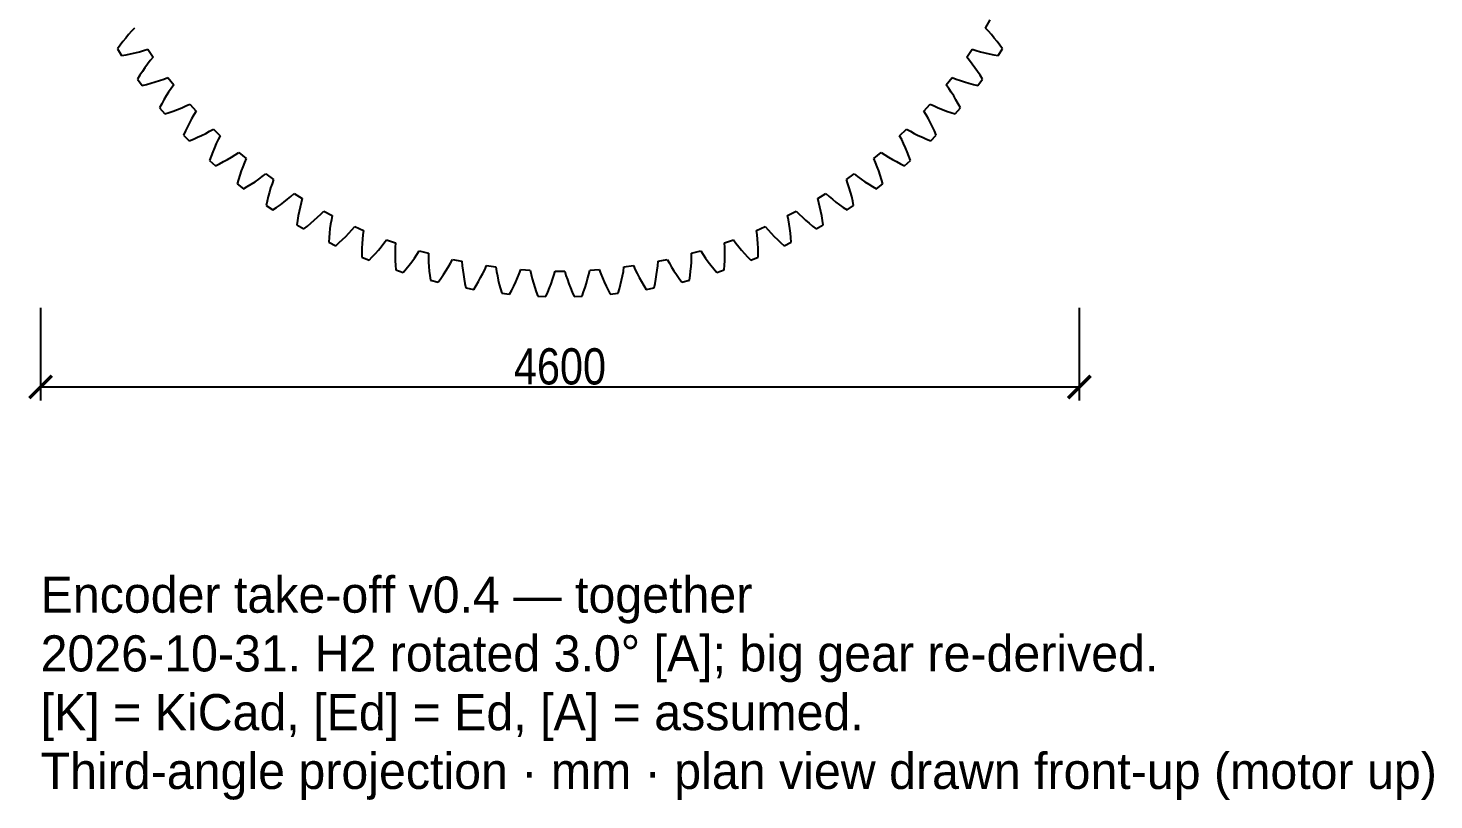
# Model space of a CAD drawing. Header units: millimetres. Extents: x -29 to 156, y -45 to 87.
# Drawn here: x -23.6 to 38.7, y -45.3 to -11.1 of the extents above; entities that cross this region are included whole.
import ezdxf

# ---------------------------------------------------------------- set-up
doc = ezdxf.new("R2010")
doc.units = ezdxf.units.MM
doc.linetypes.add('DASHED', pattern=[1.524, 1.27, -0.254])
for name, color, linetype in [('DIMS', 3, 'CONTINUOUS'), ('HIDDEN', 8, 'DASHED'), ('TEXT', 7, 'CONTINUOUS'), ('VISIBLE', 7, 'CONTINUOUS')]:
    doc.layers.add(name, color=color, linetype=linetype)
doc.styles.add('OpenSansCondensed-Light', font='OpenSansCondensed-Light.ttf')
doc.dimstyles.new('EZDXF', dxfattribs={"dimtxt": 0.25, "dimasz": 0.175, "dimexe": 0.375, "dimexo": 0.125, "dimgap": 0.1, "dimtad": 1, "dimlfac": 100, "dimzin": 12, "dimdsep": 46, "dimtxsty": 'OpenSansCondensed-Light', "dimblk": 'ARCHTICK', "dimcen": 2.5, "dimazin": 3, "dimtfac": 0.5, "dimtmove": 2, "dimatfit": 3})

# ---------------------------------------------------------------- blocks, each defined once
blk = doc.blocks.new('_ARCHTICK')
at = {"color": 0, "linetype": 'BYBLOCK', "const_width": 0.15}
blk.add_lwpolyline([(-0.5, -0.5), (0.5, 0.5)], dxfattribs=at)

msp = doc.modelspace()

# ---------------------------------------------------------------- linework, layer by layer
at = {"layer": 'HIDDEN'}
for points in [[(-18.83799, -11.11961), (-18.97241, -11.26062)], [(18.83799, -11.11961), (19.04886, -10.75437)], [(18.97241, -11.26062), (18.83799, -11.11961)], [(-19.35632, -11.71425), (-19.4783, -11.87459)], [(-19.23141, -11.5583), (-19.35632, -11.71425)], [(-19.10349, -11.40699), (-19.23141, -11.5583)], [(-18.97241, -11.26062), (-19.10349, -11.40699)], [(19.10349, -11.40699), (18.97241, -11.26062)], [(19.23141, -11.5583), (19.10349, -11.40699)], [(19.35632, -11.71425), (19.23141, -11.5583)], [(19.4783, -11.87459), (19.35632, -11.71425)], [(-19.4783, -11.87459), (-19.59744, -12.03911)], [(-19.59744, -12.03911), (-19.41163, -12.33647)], [(-19.41163, -12.33647), (-19.21153, -12.30151)], [(-19.21153, -12.30151), (-19.01395, -12.26216)], [(-19.01395, -12.26216), (-18.81902, -12.21825)], [(-18.81902, -12.21825), (-18.62695, -12.16961)], [(-18.62695, -12.16961), (-18.43794, -12.11596)], [(-18.43794, -12.11596), (-18.25227, -12.05695)], [(-18.25227, -12.05695), (-18.01644, -12.4066)], [(-18.01644, -12.4066), (-18.14069, -12.55664)], [(18.01644, -12.4066), (18.25227, -12.05695)], [(18.14069, -12.55664), (18.01644, -12.4066)], [(18.25227, -12.05695), (18.43794, -12.11596)], [(18.43794, -12.11596), (18.62695, -12.16961)], [(18.62695, -12.16961), (18.81902, -12.21825)], [(18.81902, -12.21825), (19.01395, -12.26216)], [(19.01395, -12.26216), (19.21153, -12.30151)], [(19.21153, -12.30151), (19.41163, -12.33647)], [(19.41163, -12.33647), (19.59744, -12.03911)], [(19.59744, -12.03911), (19.4783, -11.87459)], [(-18.49202, -13.03594), (-18.60253, -13.2044)], [(-18.3783, -12.87166), (-18.49202, -13.03594)], [(-18.26124, -12.71179), (-18.3783, -12.87166)], [(-18.14069, -12.55664), (-18.26124, -12.71179)], [(18.26124, -12.71179), (18.14069, -12.55664)], [(18.3783, -12.87166), (18.26124, -12.71179)], [(18.49202, -13.03594), (18.3783, -12.87166)], [(18.60253, -13.2044), (18.49202, -13.03594)], [(-18.60253, -13.2044), (-18.7099, -13.37683)], [(-18.7099, -13.37683), (-18.5038, -13.6605)], [(-18.5038, -13.6605), (-18.30663, -13.61167)], [(-18.30663, -13.61167), (-18.11227, -13.55863)], [(-18.11227, -13.55863), (-17.92088, -13.50124)], [(-17.92088, -13.50124), (-17.73266, -13.43931)], [(-17.73266, -13.43931), (-17.54786, -13.37261)], [(-17.54786, -13.37261), (-17.36676, -13.3008)], [(-17.36676, -13.3008), (-17.10711, -13.63314)], [(-17.10711, -13.63314), (-17.22059, -13.79148)], [(17.10711, -13.63314), (17.36676, -13.3008)], [(17.22059, -13.79148), (17.10711, -13.63314)], [(17.36676, -13.3008), (17.54786, -13.37261)], [(17.54786, -13.37261), (17.73266, -13.43931)], [(17.73266, -13.43931), (17.92088, -13.50124)], [(17.92088, -13.50124), (18.11227, -13.55863)], [(18.11227, -13.55863), (18.30663, -13.61167)], [(18.30663, -13.61167), (18.5038, -13.6605)], [(18.5038, -13.6605), (18.7099, -13.37683)], [(18.7099, -13.37683), (18.60253, -13.2044)], [(-17.53764, -14.29412), (-17.63612, -14.46988)], [(-17.43565, -14.12231), (-17.53764, -14.29412)], [(-17.33003, -13.95467), (-17.43565, -14.12231)], [(-17.22059, -13.79148), (-17.33003, -13.95467)], [(17.33003, -13.95467), (17.22059, -13.79148)], [(17.43565, -14.12231), (17.33003, -13.95467)], [(17.53764, -14.29412), (17.43565, -14.12231)], [(17.63612, -14.46988), (17.53764, -14.29412)], [(-17.63612, -14.46988), (-17.7312, -14.64938)], [(-17.7312, -14.64938), (-17.50582, -14.91799)], [(-17.50582, -14.91799), (-17.31253, -14.85552)], [(-17.31253, -14.85552), (-17.12234, -14.78905)], [(-17.12234, -14.78905), (-16.93543, -14.71845)], [(-16.93543, -14.71845), (-16.75199, -14.64354)], [(-16.75199, -14.64354), (-16.57229, -14.56411)], [(-16.57229, -14.56411), (-16.39664, -14.47984)], [(-16.39664, -14.47984), (-16.11444, -14.79326)], [(-16.11444, -14.79326), (-16.2166, -14.95914)], [(16.11444, -14.79326), (16.39664, -14.47984)], [(16.2166, -14.95914), (16.11444, -14.79326)], [(16.39664, -14.47984), (16.57229, -14.56411)], [(16.57229, -14.56411), (16.75199, -14.64354)], [(16.75199, -14.64354), (16.93543, -14.71845)], [(16.93543, -14.71845), (17.12234, -14.78905)], [(17.12234, -14.78905), (17.31253, -14.85552)], [(17.31253, -14.85552), (17.50582, -14.91799)], [(17.50582, -14.91799), (17.7312, -14.64938)], [(17.7312, -14.64938), (17.63612, -14.46988)], [(-16.49781, -15.48267), (-16.58379, -15.66487)], [(-16.40805, -15.30416), (-16.49781, -15.48267)], [(-16.31438, -15.12955), (-16.40805, -15.30416)], [(-16.2166, -14.95914), (-16.31438, -15.12955)], [(16.31438, -15.12955), (16.2166, -14.95914)], [(16.40805, -15.30416), (16.31438, -15.12955)], [(16.49781, -15.48267), (16.40805, -15.30416)], [(16.58379, -15.66487), (16.49781, -15.48267)], [(-16.58379, -15.66487), (-16.66612, -15.85056)], [(-16.66612, -15.85056), (-16.42255, -16.10279)], [(-16.42255, -16.10279), (-16.23409, -16.02699)], [(-16.23409, -16.02699), (-16.049, -15.94742)], [(-16.049, -15.94742), (-15.86747, -15.86395)], [(-15.86747, -15.86395), (-15.6897, -15.77643)], [(-15.6897, -15.77643), (-15.51597, -15.68466)], [(-15.51597, -15.68466), (-15.34663, -15.58834)], [(-15.34663, -15.58834), (-15.04326, -15.88131)], [(-15.1336, -16.05391), (-15.21926, -16.23073)], [(-15.04326, -15.88131), (-15.1336, -16.05391)], [(15.04326, -15.88131), (15.34663, -15.58834)], [(15.1336, -16.05391), (15.04326, -15.88131)], [(15.21926, -16.23073), (15.1336, -16.05391)], [(15.34663, -15.58834), (15.51597, -15.68466)], [(15.51597, -15.68466), (15.6897, -15.77643)], [(15.6897, -15.77643), (15.86747, -15.86395)], [(15.86747, -15.86395), (16.049, -15.94742)], [(16.049, -15.94742), (16.23409, -16.02699)], [(16.23409, -16.02699), (16.42255, -16.10279)], [(16.42255, -16.10279), (16.66612, -15.85056)], [(16.66612, -15.85056), (16.58379, -15.66487)], [(-15.45067, -16.78353), (-15.51984, -16.97452)], [(-15.3776, -16.59578), (-15.45067, -16.78353)], [(-15.30052, -16.41144), (-15.3776, -16.59578)], [(-15.21926, -16.23073), (-15.30052, -16.41144)], [(-14.55097, -16.83246), (-14.38407, -16.72879)], [(-14.38407, -16.72879), (-14.22186, -16.6209)], [(-14.22186, -16.6209), (-13.89879, -16.89199)], [(13.89879, -16.89199), (14.22186, -16.6209)], [(14.22186, -16.6209), (14.38407, -16.72879)], [(14.38407, -16.72879), (14.55097, -16.83246)], [(15.30052, -16.41144), (15.21926, -16.23073)], [(15.3776, -16.59578), (15.30052, -16.41144)], [(15.45067, -16.78353), (15.3776, -16.59578)], [(15.51984, -16.97452), (15.45067, -16.78353)], [(-15.51984, -16.97452), (-15.25927, -17.20915)], [(-15.25927, -17.20915), (-15.07656, -17.12039)], [(-15.07656, -17.12039), (-14.89747, -17.02809)], [(-14.89747, -17.02809), (-14.7222, -16.93217)], [(-14.7222, -16.93217), (-14.55097, -16.83246)], [(-14.04999, -17.25284), (-14.11844, -17.43878)], [(-13.97687, -17.07047), (-14.04999, -17.25284)], [(-13.89879, -16.89199), (-13.97687, -17.07047)], [(13.97687, -17.07047), (13.89879, -16.89199)], [(14.04999, -17.25284), (13.97687, -17.07047)], [(14.11844, -17.43878), (14.04999, -17.25284)], [(14.55097, -16.83246), (14.7222, -16.93217)], [(14.7222, -16.93217), (14.89747, -17.02809)], [(14.89747, -17.02809), (15.07656, -17.12039)], [(15.07656, -17.12039), (15.25927, -17.20915)], [(15.25927, -17.20915), (15.51984, -16.97452)], [(-14.24227, -17.82043), (-14.29796, -18.01578)], [(-14.29796, -18.01578), (-14.02165, -18.23166)], [(-14.18248, -17.62804), (-14.24227, -17.82043)], [(-14.11844, -17.43878), (-14.18248, -17.62804)], [(-13.84557, -18.13037), (-13.67336, -18.02581)], [(-13.67336, -18.02581), (-13.50521, -17.91789)], [(-13.50521, -17.91789), (-13.34136, -17.80648)], [(-13.34136, -17.80648), (-13.18209, -17.69142)], [(-13.18209, -17.69142), (-13.0278, -17.57248)], [(-13.0278, -17.57248), (-12.68661, -17.82037)], [(-12.75205, -18.00386), (-12.81226, -18.19089)], [(-12.68661, -17.82037), (-12.75205, -18.00386)], [(12.68661, -17.82037), (13.0278, -17.57248)], [(12.75205, -18.00386), (12.68661, -17.82037)], [(12.81226, -18.19089), (12.75205, -18.00386)], [(13.0278, -17.57248), (13.18209, -17.69142)], [(13.18209, -17.69142), (13.34136, -17.80648)], [(13.34136, -17.80648), (13.50521, -17.91789)], [(13.50521, -17.91789), (13.67336, -18.02581)], [(13.67336, -18.02581), (13.84557, -18.13037)], [(14.02165, -18.23166), (14.29796, -18.01578)], [(14.18248, -17.62804), (14.11844, -17.43878)], [(14.24227, -17.82043), (14.18248, -17.62804)], [(14.29796, -18.01578), (14.24227, -17.82043)], [(-14.02165, -18.23166), (-13.84557, -18.13037)], [(-12.91826, -18.57442), (-12.96449, -18.77051)], [(-12.86758, -18.38115), (-12.91826, -18.57442)], [(-12.81226, -18.19089), (-12.86758, -18.38115)], [(-12.06674, -18.69375), (-11.91589, -18.56786)], [(-11.91589, -18.56786), (-11.77028, -18.43844)], [(-11.77028, -18.43844), (-11.41262, -18.66194)], [(-11.41262, -18.66194), (-11.4651, -18.84955)], [(11.41262, -18.66194), (11.77028, -18.43844)], [(11.4651, -18.84955), (11.41262, -18.66194)], [(11.77028, -18.43844), (11.91589, -18.56786)], [(11.91589, -18.56786), (12.06674, -18.69375)], [(12.86758, -18.38115), (12.81226, -18.19089)], [(12.91826, -18.57442), (12.86758, -18.38115)], [(12.96449, -18.77051), (12.91826, -18.57442)], [(13.84557, -18.13037), (14.02165, -18.23166)], [(-12.96449, -18.77051), (-13.00641, -18.96927)], [(-13.00641, -18.96927), (-12.71572, -19.16535)], [(-12.71572, -19.16535), (-12.54714, -19.05202)], [(-12.54714, -19.05202), (-12.38264, -18.93571)], [(-12.38264, -18.93571), (-12.22242, -18.81632)], [(-12.22242, -18.81632), (-12.06674, -18.69375)], [(-11.55404, -19.23397), (-11.59111, -19.43031)], [(-11.51212, -19.04031), (-11.55404, -19.23397)], [(-11.4651, -18.84955), (-11.51212, -19.04031)], [(-10.59164, -19.35384), (-10.4554, -19.21458)], [(-10.4554, -19.21458), (-10.08302, -19.41258)], [(10.08302, -19.41258), (10.4554, -19.21458)], [(10.4554, -19.21458), (10.59164, -19.35384)], [(11.51212, -19.04031), (11.4651, -18.84955)], [(11.55404, -19.23397), (11.51212, -19.04031)], [(11.59111, -19.43031), (11.55404, -19.23397)], [(12.06674, -18.69375), (12.22242, -18.81632)], [(12.22242, -18.81632), (12.38264, -18.93571)], [(12.38264, -18.93571), (12.54714, -19.05202)], [(12.54714, -19.05202), (12.71572, -19.16535)], [(12.71572, -19.16535), (13.00641, -18.96927)], [(13.00641, -18.96927), (12.96449, -18.77051)], [(-11.62354, -19.62915), (-11.6515, -19.83035)], [(-11.6515, -19.83035), (-11.34784, -20.00566)], [(-11.59111, -19.43031), (-11.62354, -19.62915)], [(-11.34784, -20.00566), (-11.18757, -19.88086)], [(-11.18757, -19.88086), (-11.03159, -19.75335)], [(-11.03159, -19.75335), (-10.88009, -19.62307)], [(-10.88009, -19.62307), (-10.73333, -19.48995)], [(-10.73333, -19.48995), (-10.59164, -19.35384)], [(-10.15589, -19.79698), (-10.1842, -19.99309)], [(-10.12229, -19.60339), (-10.15589, -19.79698)], [(-10.08302, -19.41258), (-10.12229, -19.60339)], [(-9.21578, -20.04553), (-9.08959, -19.89711)], [(-9.08959, -19.89711), (-8.70431, -20.06865)], [(8.70431, -20.06865), (9.08959, -19.89711)], [(9.08959, -19.89711), (9.21578, -20.04553)], [(10.12229, -19.60339), (10.08302, -19.41258)], [(10.15589, -19.79698), (10.12229, -19.60339)], [(10.1842, -19.99309), (10.15589, -19.79698)], [(10.59164, -19.35384), (10.73333, -19.48995)], [(10.73333, -19.48995), (10.88009, -19.62307)], [(10.88009, -19.62307), (11.03159, -19.75335)], [(11.03159, -19.75335), (11.18757, -19.88086)], [(11.18757, -19.88086), (11.34784, -20.00566)], [(11.34784, -20.00566), (11.6515, -19.83035)], [(11.62354, -19.62915), (11.59111, -19.43031)], [(11.6515, -19.83035), (11.62354, -19.62915)], [(-10.22597, -20.39215), (-10.23982, -20.59481)], [(-10.20748, -20.19153), (-10.22597, -20.39215)], [(-10.1842, -19.99309), (-10.20748, -20.19153)], [(-9.7735, -20.61283), (-9.62679, -20.47475)], [(-9.62679, -20.47475), (-9.48475, -20.33423)], [(-9.48475, -20.33423), (-9.34764, -20.19119)], [(-9.34764, -20.19119), (-9.21578, -20.04553)], [(-8.75019, -20.45719), (-8.76474, -20.6548)], [(-8.73017, -20.26174), (-8.75019, -20.45719)], [(-8.70431, -20.06865), (-8.73017, -20.26174)], [(-7.79502, -20.63956), (-7.6795, -20.4827)], [(-7.6795, -20.4827), (-7.28319, -20.62694)], [(7.28319, -20.62694), (7.6795, -20.4827)], [(7.6795, -20.4827), (7.79502, -20.63956)], [(8.73017, -20.26174), (8.70431, -20.06865)], [(8.75019, -20.45719), (8.73017, -20.26174)], [(8.76474, -20.6548), (8.75019, -20.45719)], [(9.21578, -20.04553), (9.34764, -20.19119)], [(9.34764, -20.19119), (9.48475, -20.33423)], [(9.48475, -20.33423), (9.62679, -20.47475)], [(9.62679, -20.47475), (9.7735, -20.61283)], [(10.20748, -20.19153), (10.1842, -19.99309)], [(10.22597, -20.39215), (10.20748, -20.19153)], [(10.23982, -20.59481), (10.22597, -20.39215)], [(-10.23982, -20.59481), (-9.92467, -20.74852)], [(-9.92467, -20.74852), (-9.7735, -20.61283)], [(-8.77413, -20.85438), (-8.77857, -21.0558)], [(-8.77857, -21.0558), (-8.77825, -21.25893)], [(-8.76474, -20.6548), (-8.77413, -20.85438)], [(-8.31181, -21.24439), (-8.17509, -21.09641)], [(-8.17509, -21.09641), (-8.0432, -20.94632)], [(-8.0432, -20.94632), (-7.9164, -20.79406)], [(-7.9164, -20.79406), (-7.79502, -20.63956)], [(-7.30185, -21.01774), (-7.30259, -21.21588)], [(-7.29552, -20.82137), (-7.30185, -21.01774)], [(-7.28319, -20.62694), (-7.29552, -20.82137)], [(-6.4466, -21.29563), (-6.33629, -21.13304)], [(-6.33629, -21.13304), (-6.23199, -20.9685)], [(-6.23199, -20.9685), (-5.82658, -21.08475)], [(-5.82658, -21.08475), (-5.82532, -21.27956)], [(5.82532, -21.27956), (5.82658, -21.08475)], [(5.82658, -21.08475), (6.23199, -20.9685)], [(6.23199, -20.9685), (6.33629, -21.13304)], [(6.33629, -21.13304), (6.4466, -21.29563)], [(7.29552, -20.82137), (7.28319, -20.62694)], [(7.30185, -21.01774), (7.29552, -20.82137)], [(7.30259, -21.21588), (7.30185, -21.01774)], [(7.79502, -20.63956), (7.9164, -20.79406)], [(7.9164, -20.79406), (8.0432, -20.94632)], [(8.0432, -20.94632), (8.17509, -21.09641)], [(8.17509, -21.09641), (8.31181, -21.24439)], [(8.77413, -20.85438), (8.76474, -20.6548)], [(8.77857, -21.0558), (8.77413, -20.85438)], [(8.77825, -21.25893), (8.77857, -21.0558)], [(9.7735, -20.61283), (9.92467, -20.74852)], [(9.92467, -20.74852), (10.23982, -20.59481)], [(-8.77825, -21.25893), (-8.45315, -21.39028)], [(-8.45315, -21.39028), (-8.31181, -21.24439)], [(-7.30259, -21.21588), (-7.29803, -21.41564)], [(-7.29803, -21.41564), (-7.28841, -21.61687)], [(-7.28841, -21.61687), (-7.27392, -21.81949)], [(-6.94045, -21.92784), (-6.80963, -21.77244)], [(-6.80963, -21.77244), (-6.68357, -21.61529)], [(-6.68357, -21.61529), (-6.56247, -21.45636)], [(-6.56247, -21.45636), (-6.4466, -21.29563)], [(-5.82532, -21.27956), (-5.81794, -21.4759)], [(-5.81794, -21.4759), (-5.80485, -21.6736)], [(-5.80485, -21.6736), (-5.78637, -21.87255)], [(-5.04976, -21.86187), (-4.94539, -21.69345)], [(-4.94539, -21.69345), (-4.84669, -21.52356)], [(-4.84669, -21.52356), (-4.75412, -21.35214)], [(-4.75412, -21.35214), (-4.34159, -21.43983)], [(-4.34159, -21.43983), (-4.32675, -21.63407)], [(-4.32675, -21.63407), (-4.30568, -21.82942)], [(-3.33348, -21.80921), (-3.25309, -21.63176)], [(-3.25309, -21.63176), (-2.83545, -21.69046)], [(-2.83545, -21.69046), (-2.80709, -21.88319)], [(2.80709, -21.88319), (2.83545, -21.69046)], [(2.83545, -21.69046), (3.25309, -21.63176)], [(3.25309, -21.63176), (3.33348, -21.80921)], [(4.30568, -21.82942), (4.32675, -21.63407)], [(4.32675, -21.63407), (4.34159, -21.43983)], [(4.34159, -21.43983), (4.75412, -21.35214)], [(4.75412, -21.35214), (4.84669, -21.52356)], [(4.84669, -21.52356), (4.94539, -21.69345)], [(4.94539, -21.69345), (5.04976, -21.86187)], [(5.78637, -21.87255), (5.80485, -21.6736)], [(5.80485, -21.6736), (5.81794, -21.4759)], [(5.81794, -21.4759), (5.82532, -21.27956)], [(6.4466, -21.29563), (6.56247, -21.45636)], [(6.56247, -21.45636), (6.68357, -21.61529)], [(6.68357, -21.61529), (6.80963, -21.77244)], [(6.80963, -21.77244), (6.94045, -21.92784)], [(7.27392, -21.81949), (7.28841, -21.61687)], [(7.28841, -21.61687), (7.29803, -21.41564)], [(7.29803, -21.41564), (7.30259, -21.21588)], [(8.31181, -21.24439), (8.45315, -21.39028)], [(8.45315, -21.39028), (8.77825, -21.25893)], [(-7.27392, -21.81949), (-6.94045, -21.92784)], [(-5.78637, -21.87255), (-5.76274, -22.07263)], [(-5.76274, -22.07263), (-5.73415, -22.27374)], [(-5.73415, -22.27374), (-5.39393, -22.35857)], [(-5.39393, -22.35857), (-5.27428, -22.19442)], [(-5.27428, -22.19442), (-5.15948, -22.02885)], [(-5.15948, -22.02885), (-5.04976, -21.86187)], [(-4.30568, -21.82942), (-4.27884, -22.02573)], [(-4.27884, -22.02573), (-4.24652, -22.22291)], [(-4.24652, -22.22291), (-4.20899, -22.42085)], [(-3.71322, -22.50827), (-3.61026, -22.3351)], [(-3.61026, -22.3351), (-3.51245, -22.16087)], [(-3.51245, -22.16087), (-3.42008, -21.98558)], [(-3.42008, -21.98558), (-3.33348, -21.80921)], [(-2.80709, -21.88319), (-2.77245, -22.07659)], [(-2.77245, -22.07659), (-2.73198, -22.27056)], [(-2.73198, -22.27056), (-2.68599, -22.465)], [(-2.04344, -22.53253), (-1.95803, -22.3519)], [(-1.95803, -22.3519), (-1.87811, -22.17059)], [(-1.87811, -22.17059), (-1.80402, -21.98862)], [(-1.80402, -21.98862), (-1.73621, -21.80599)], [(-1.73621, -21.80599), (-1.31549, -21.83541)], [(-1.31549, -21.83541), (-1.27376, -22.0257)], [(-1.27376, -22.0257), (-1.22571, -22.21621)], [(-1.22571, -22.21621), (-1.17181, -22.40688)], [(-1.17181, -22.40688), (-1.11236, -22.59764)], [(-0.39407, -22.43404), (-0.327, -22.2476)], [(-0.327, -22.2476), (-0.26578, -22.0609)], [(-0.26578, -22.0609), (-0.21087, -21.87398)], [(-0.21087, -21.87398), (0.21087, -21.87398)], [(0.21087, -21.87398), (0.26578, -22.0609)], [(0.26578, -22.0609), (0.327, -22.2476)], [(0.327, -22.2476), (0.39407, -22.43404)], [(1.11236, -22.59764), (1.17181, -22.40688)], [(1.17181, -22.40688), (1.22571, -22.21621)], [(1.22571, -22.21621), (1.27376, -22.0257)], [(1.27376, -22.0257), (1.31549, -21.83541)], [(1.31549, -21.83541), (1.73621, -21.80599)], [(1.73621, -21.80599), (1.80402, -21.98862)], [(1.80402, -21.98862), (1.87811, -22.17059)], [(1.87811, -22.17059), (1.95803, -22.3519)], [(1.95803, -22.3519), (2.04344, -22.53253)], [(2.68599, -22.465), (2.73198, -22.27056)], [(2.73198, -22.27056), (2.77245, -22.07659)], [(2.77245, -22.07659), (2.80709, -21.88319)], [(3.33348, -21.80921), (3.42008, -21.98558)], [(3.42008, -21.98558), (3.51245, -22.16087)], [(3.51245, -22.16087), (3.61026, -22.3351)], [(3.61026, -22.3351), (3.71322, -22.50827)], [(4.20899, -22.42085), (4.24652, -22.22291)], [(4.24652, -22.22291), (4.27884, -22.02573)], [(4.27884, -22.02573), (4.30568, -21.82942)], [(5.04976, -21.86187), (5.15948, -22.02885)], [(5.15948, -22.02885), (5.27428, -22.19442)], [(5.27428, -22.19442), (5.39393, -22.35857)], [(5.39393, -22.35857), (5.73415, -22.27374)], [(5.73415, -22.27374), (5.76274, -22.07263)], [(5.76274, -22.07263), (5.78637, -21.87255)], [(6.94045, -21.92784), (7.27392, -21.81949)], [(-4.20899, -22.42085), (-4.16645, -22.61948)], [(-4.16645, -22.61948), (-3.82114, -22.68036)], [(-3.82114, -22.68036), (-3.71322, -22.50827)], [(-2.68599, -22.465), (-2.63474, -22.65984)], [(-2.63474, -22.65984), (-2.57844, -22.85501)], [(-2.57844, -22.85501), (-2.22973, -22.89166)], [(-2.22973, -22.89166), (-2.13408, -22.71246)], [(-2.13408, -22.71246), (-2.04344, -22.53253)], [(-1.11236, -22.59764), (-1.04765, -22.78843)], [(-1.04765, -22.78843), (-0.97788, -22.9792)], [(-0.97788, -22.9792), (-0.62745, -22.99144)], [(-0.62745, -22.99144), (-0.54454, -22.806)], [(-0.54454, -22.806), (-0.46668, -22.62019)], [(-0.46668, -22.62019), (-0.39407, -22.43404)], [(0.39407, -22.43404), (0.46668, -22.62019)], [(0.46668, -22.62019), (0.54454, -22.806)], [(0.54454, -22.806), (0.62745, -22.99144)], [(0.62745, -22.99144), (0.97788, -22.9792)], [(0.97788, -22.9792), (1.04765, -22.78843)], [(1.04765, -22.78843), (1.11236, -22.59764)], [(2.04344, -22.53253), (2.13408, -22.71246)], [(2.13408, -22.71246), (2.22973, -22.89166)], [(2.22973, -22.89166), (2.57844, -22.85501)], [(2.57844, -22.85501), (2.63474, -22.65984)], [(2.63474, -22.65984), (2.68599, -22.465)], [(3.71322, -22.50827), (3.82114, -22.68036)], [(3.82114, -22.68036), (4.16645, -22.61948)], [(4.16645, -22.61948), (4.20899, -22.42085)]]:
    msp.add_lwpolyline(points, dxfattribs=at)
at = {"layer": 'VISIBLE'}
for points in [[(-18.83799, -11.11961), (-18.97241, -11.26062)], [(18.83799, -11.11961), (19.04886, -10.75437)], [(18.97241, -11.26062), (18.83799, -11.11961)], [(-19.35632, -11.71425), (-19.4783, -11.87459)], [(-19.23141, -11.5583), (-19.35632, -11.71425)], [(-19.10349, -11.40699), (-19.23141, -11.5583)], [(-18.97241, -11.26062), (-19.10349, -11.40699)], [(19.10349, -11.40699), (18.97241, -11.26062)], [(19.23141, -11.5583), (19.10349, -11.40699)], [(19.35632, -11.71425), (19.23141, -11.5583)], [(19.4783, -11.87459), (19.35632, -11.71425)], [(-19.4783, -11.87459), (-19.59744, -12.03911)], [(-19.59744, -12.03911), (-19.41163, -12.33647)], [(-19.41163, -12.33647), (-19.21153, -12.30151)], [(-19.21153, -12.30151), (-19.01395, -12.26216)], [(-19.01395, -12.26216), (-18.81902, -12.21825)], [(-18.81902, -12.21825), (-18.62695, -12.16961)], [(-18.62695, -12.16961), (-18.43794, -12.11596)], [(-18.43794, -12.11596), (-18.25227, -12.05695)], [(-18.25227, -12.05695), (-18.01644, -12.4066)], [(-18.01644, -12.4066), (-18.14069, -12.55664)], [(18.01644, -12.4066), (18.25227, -12.05695)], [(18.14069, -12.55664), (18.01644, -12.4066)], [(18.25227, -12.05695), (18.43794, -12.11596)], [(18.43794, -12.11596), (18.62695, -12.16961)], [(18.62695, -12.16961), (18.81902, -12.21825)], [(18.81902, -12.21825), (19.01395, -12.26216)], [(19.01395, -12.26216), (19.21153, -12.30151)], [(19.21153, -12.30151), (19.41163, -12.33647)], [(19.41163, -12.33647), (19.59744, -12.03911)], [(19.59744, -12.03911), (19.4783, -11.87459)], [(-18.49202, -13.03594), (-18.60253, -13.2044)], [(-18.3783, -12.87166), (-18.49202, -13.03594)], [(-18.26124, -12.71179), (-18.3783, -12.87166)], [(-18.14069, -12.55664), (-18.26124, -12.71179)], [(18.26124, -12.71179), (18.14069, -12.55664)], [(18.3783, -12.87166), (18.26124, -12.71179)], [(18.49202, -13.03594), (18.3783, -12.87166)], [(18.60253, -13.2044), (18.49202, -13.03594)], [(-18.60253, -13.2044), (-18.7099, -13.37683)], [(-18.7099, -13.37683), (-18.5038, -13.6605)], [(-18.5038, -13.6605), (-18.30663, -13.61167)], [(-18.30663, -13.61167), (-18.11227, -13.55863)], [(-18.11227, -13.55863), (-17.92088, -13.50124)], [(-17.92088, -13.50124), (-17.73266, -13.43931)], [(-17.73266, -13.43931), (-17.54786, -13.37261)], [(-17.54786, -13.37261), (-17.36676, -13.3008)], [(-17.36676, -13.3008), (-17.10711, -13.63314)], [(-17.10711, -13.63314), (-17.22059, -13.79148)], [(17.10711, -13.63314), (17.36676, -13.3008)], [(17.22059, -13.79148), (17.10711, -13.63314)], [(17.36676, -13.3008), (17.54786, -13.37261)], [(17.54786, -13.37261), (17.73266, -13.43931)], [(17.73266, -13.43931), (17.92088, -13.50124)], [(17.92088, -13.50124), (18.11227, -13.55863)], [(18.11227, -13.55863), (18.30663, -13.61167)], [(18.30663, -13.61167), (18.5038, -13.6605)], [(18.5038, -13.6605), (18.7099, -13.37683)], [(18.7099, -13.37683), (18.60253, -13.2044)], [(-17.53764, -14.29412), (-17.63612, -14.46988)], [(-17.43565, -14.12231), (-17.53764, -14.29412)], [(-17.33003, -13.95467), (-17.43565, -14.12231)], [(-17.22059, -13.79148), (-17.33003, -13.95467)], [(17.33003, -13.95467), (17.22059, -13.79148)], [(17.43565, -14.12231), (17.33003, -13.95467)], [(17.53764, -14.29412), (17.43565, -14.12231)], [(17.63612, -14.46988), (17.53764, -14.29412)], [(-17.63612, -14.46988), (-17.7312, -14.64938)], [(-17.7312, -14.64938), (-17.50582, -14.91799)], [(-17.50582, -14.91799), (-17.31253, -14.85552)], [(-17.31253, -14.85552), (-17.12234, -14.78905)], [(-17.12234, -14.78905), (-16.93543, -14.71845)], [(-16.93543, -14.71845), (-16.75199, -14.64354)], [(-16.75199, -14.64354), (-16.57229, -14.56411)], [(-16.57229, -14.56411), (-16.39664, -14.47984)], [(-16.39664, -14.47984), (-16.11444, -14.79326)], [(-16.11444, -14.79326), (-16.2166, -14.95914)], [(16.11444, -14.79326), (16.39664, -14.47984)], [(16.2166, -14.95914), (16.11444, -14.79326)], [(16.39664, -14.47984), (16.57229, -14.56411)], [(16.57229, -14.56411), (16.75199, -14.64354)], [(16.75199, -14.64354), (16.93543, -14.71845)], [(16.93543, -14.71845), (17.12234, -14.78905)], [(17.12234, -14.78905), (17.31253, -14.85552)], [(17.31253, -14.85552), (17.50582, -14.91799)], [(17.50582, -14.91799), (17.7312, -14.64938)], [(17.7312, -14.64938), (17.63612, -14.46988)], [(-16.49781, -15.48267), (-16.58379, -15.66487)], [(-16.40805, -15.30416), (-16.49781, -15.48267)], [(-16.31438, -15.12955), (-16.40805, -15.30416)], [(-16.2166, -14.95914), (-16.31438, -15.12955)], [(16.31438, -15.12955), (16.2166, -14.95914)], [(16.40805, -15.30416), (16.31438, -15.12955)], [(16.49781, -15.48267), (16.40805, -15.30416)], [(16.58379, -15.66487), (16.49781, -15.48267)], [(-16.58379, -15.66487), (-16.66612, -15.85056)], [(-16.66612, -15.85056), (-16.42255, -16.10279)], [(-16.42255, -16.10279), (-16.23409, -16.02699)], [(-16.23409, -16.02699), (-16.049, -15.94742)], [(-16.049, -15.94742), (-15.86747, -15.86395)], [(-15.86747, -15.86395), (-15.6897, -15.77643)], [(-15.6897, -15.77643), (-15.51597, -15.68466)], [(-15.51597, -15.68466), (-15.34663, -15.58834)], [(-15.34663, -15.58834), (-15.04326, -15.88131)], [(-15.1336, -16.05391), (-15.21926, -16.23073)], [(-15.04326, -15.88131), (-15.1336, -16.05391)], [(15.04326, -15.88131), (15.34663, -15.58834)], [(15.1336, -16.05391), (15.04326, -15.88131)], [(15.21926, -16.23073), (15.1336, -16.05391)], [(15.34663, -15.58834), (15.51597, -15.68466)], [(15.51597, -15.68466), (15.6897, -15.77643)], [(15.6897, -15.77643), (15.86747, -15.86395)], [(15.86747, -15.86395), (16.049, -15.94742)], [(16.049, -15.94742), (16.23409, -16.02699)], [(16.23409, -16.02699), (16.42255, -16.10279)], [(16.42255, -16.10279), (16.66612, -15.85056)], [(16.66612, -15.85056), (16.58379, -15.66487)], [(-15.45067, -16.78353), (-15.51984, -16.97452)], [(-15.3776, -16.59578), (-15.45067, -16.78353)], [(-15.30052, -16.41144), (-15.3776, -16.59578)], [(-15.21926, -16.23073), (-15.30052, -16.41144)], [(-14.55097, -16.83246), (-14.38407, -16.72879)], [(-14.38407, -16.72879), (-14.22186, -16.6209)], [(-14.22186, -16.6209), (-13.89879, -16.89199)], [(13.89879, -16.89199), (14.22186, -16.6209)], [(14.22186, -16.6209), (14.38407, -16.72879)], [(14.38407, -16.72879), (14.55097, -16.83246)], [(15.30052, -16.41144), (15.21926, -16.23073)], [(15.3776, -16.59578), (15.30052, -16.41144)], [(15.45067, -16.78353), (15.3776, -16.59578)], [(15.51984, -16.97452), (15.45067, -16.78353)], [(-15.51984, -16.97452), (-15.25927, -17.20915)], [(-15.25927, -17.20915), (-15.07656, -17.12039)], [(-15.07656, -17.12039), (-14.89747, -17.02809)], [(-14.89747, -17.02809), (-14.7222, -16.93217)], [(-14.7222, -16.93217), (-14.55097, -16.83246)], [(-14.04999, -17.25284), (-14.11844, -17.43878)], [(-13.97687, -17.07047), (-14.04999, -17.25284)], [(-13.89879, -16.89199), (-13.97687, -17.07047)], [(13.97687, -17.07047), (13.89879, -16.89199)], [(14.04999, -17.25284), (13.97687, -17.07047)], [(14.11844, -17.43878), (14.04999, -17.25284)], [(14.55097, -16.83246), (14.7222, -16.93217)], [(14.7222, -16.93217), (14.89747, -17.02809)], [(14.89747, -17.02809), (15.07656, -17.12039)], [(15.07656, -17.12039), (15.25927, -17.20915)], [(15.25927, -17.20915), (15.51984, -16.97452)], [(-14.24227, -17.82043), (-14.29796, -18.01578)], [(-14.29796, -18.01578), (-14.02165, -18.23166)], [(-14.18248, -17.62804), (-14.24227, -17.82043)], [(-14.11844, -17.43878), (-14.18248, -17.62804)], [(-13.84557, -18.13037), (-13.67336, -18.02581)], [(-13.67336, -18.02581), (-13.50521, -17.91789)], [(-13.50521, -17.91789), (-13.34136, -17.80648)], [(-13.34136, -17.80648), (-13.18209, -17.69142)], [(-13.18209, -17.69142), (-13.0278, -17.57248)], [(-13.0278, -17.57248), (-12.68661, -17.82037)], [(-12.75205, -18.00386), (-12.81226, -18.19089)], [(-12.68661, -17.82037), (-12.75205, -18.00386)], [(12.68661, -17.82037), (13.0278, -17.57248)], [(12.75205, -18.00386), (12.68661, -17.82037)], [(12.81226, -18.19089), (12.75205, -18.00386)], [(13.0278, -17.57248), (13.18209, -17.69142)], [(13.18209, -17.69142), (13.34136, -17.80648)], [(13.34136, -17.80648), (13.50521, -17.91789)], [(13.50521, -17.91789), (13.67336, -18.02581)], [(13.67336, -18.02581), (13.84557, -18.13037)], [(14.02165, -18.23166), (14.29796, -18.01578)], [(14.18248, -17.62804), (14.11844, -17.43878)], [(14.24227, -17.82043), (14.18248, -17.62804)], [(14.29796, -18.01578), (14.24227, -17.82043)], [(-14.02165, -18.23166), (-13.84557, -18.13037)], [(-12.91826, -18.57442), (-12.96449, -18.77051)], [(-12.86758, -18.38115), (-12.91826, -18.57442)], [(-12.81226, -18.19089), (-12.86758, -18.38115)], [(-12.06674, -18.69375), (-11.91589, -18.56786)], [(-11.91589, -18.56786), (-11.77028, -18.43844)], [(-11.77028, -18.43844), (-11.41262, -18.66194)], [(-11.41262, -18.66194), (-11.4651, -18.84955)], [(11.41262, -18.66194), (11.77028, -18.43844)], [(11.4651, -18.84955), (11.41262, -18.66194)], [(11.77028, -18.43844), (11.91589, -18.56786)], [(11.91589, -18.56786), (12.06674, -18.69375)], [(12.86758, -18.38115), (12.81226, -18.19089)], [(12.91826, -18.57442), (12.86758, -18.38115)], [(12.96449, -18.77051), (12.91826, -18.57442)], [(13.84557, -18.13037), (14.02165, -18.23166)], [(-12.96449, -18.77051), (-13.00641, -18.96927)], [(-13.00641, -18.96927), (-12.71572, -19.16535)], [(-12.71572, -19.16535), (-12.54714, -19.05202)], [(-12.54714, -19.05202), (-12.38264, -18.93571)], [(-12.38264, -18.93571), (-12.22242, -18.81632)], [(-12.22242, -18.81632), (-12.06674, -18.69375)], [(-11.55404, -19.23397), (-11.59111, -19.43031)], [(-11.51212, -19.04031), (-11.55404, -19.23397)], [(-11.4651, -18.84955), (-11.51212, -19.04031)], [(-10.59164, -19.35384), (-10.4554, -19.21458)], [(-10.4554, -19.21458), (-10.08302, -19.41258)], [(10.08302, -19.41258), (10.4554, -19.21458)], [(10.4554, -19.21458), (10.59164, -19.35384)], [(11.51212, -19.04031), (11.4651, -18.84955)], [(11.55404, -19.23397), (11.51212, -19.04031)], [(11.59111, -19.43031), (11.55404, -19.23397)], [(12.06674, -18.69375), (12.22242, -18.81632)], [(12.22242, -18.81632), (12.38264, -18.93571)], [(12.38264, -18.93571), (12.54714, -19.05202)], [(12.54714, -19.05202), (12.71572, -19.16535)], [(12.71572, -19.16535), (13.00641, -18.96927)], [(13.00641, -18.96927), (12.96449, -18.77051)], [(-11.62354, -19.62915), (-11.6515, -19.83035)], [(-11.6515, -19.83035), (-11.34784, -20.00566)], [(-11.59111, -19.43031), (-11.62354, -19.62915)], [(-11.34784, -20.00566), (-11.18757, -19.88086)], [(-11.18757, -19.88086), (-11.03159, -19.75335)], [(-11.03159, -19.75335), (-10.88009, -19.62307)], [(-10.88009, -19.62307), (-10.73333, -19.48995)], [(-10.73333, -19.48995), (-10.59164, -19.35384)], [(-10.15589, -19.79698), (-10.1842, -19.99309)], [(-10.12229, -19.60339), (-10.15589, -19.79698)], [(-10.08302, -19.41258), (-10.12229, -19.60339)], [(-9.21578, -20.04553), (-9.08959, -19.89711)], [(-9.08959, -19.89711), (-8.70431, -20.06865)], [(8.70431, -20.06865), (9.08959, -19.89711)], [(9.08959, -19.89711), (9.21578, -20.04553)], [(10.12229, -19.60339), (10.08302, -19.41258)], [(10.15589, -19.79698), (10.12229, -19.60339)], [(10.1842, -19.99309), (10.15589, -19.79698)], [(10.59164, -19.35384), (10.73333, -19.48995)], [(10.73333, -19.48995), (10.88009, -19.62307)], [(10.88009, -19.62307), (11.03159, -19.75335)], [(11.03159, -19.75335), (11.18757, -19.88086)], [(11.18757, -19.88086), (11.34784, -20.00566)], [(11.34784, -20.00566), (11.6515, -19.83035)], [(11.62354, -19.62915), (11.59111, -19.43031)], [(11.6515, -19.83035), (11.62354, -19.62915)], [(-10.22597, -20.39215), (-10.23982, -20.59481)], [(-10.20748, -20.19153), (-10.22597, -20.39215)], [(-10.1842, -19.99309), (-10.20748, -20.19153)], [(-9.7735, -20.61283), (-9.62679, -20.47475)], [(-9.62679, -20.47475), (-9.48475, -20.33423)], [(-9.48475, -20.33423), (-9.34764, -20.19119)], [(-9.34764, -20.19119), (-9.21578, -20.04553)], [(-8.75019, -20.45719), (-8.76474, -20.6548)], [(-8.73017, -20.26174), (-8.75019, -20.45719)], [(-8.70431, -20.06865), (-8.73017, -20.26174)], [(-7.79502, -20.63956), (-7.6795, -20.4827)], [(-7.6795, -20.4827), (-7.28319, -20.62694)], [(7.28319, -20.62694), (7.6795, -20.4827)], [(7.6795, -20.4827), (7.79502, -20.63956)], [(8.73017, -20.26174), (8.70431, -20.06865)], [(8.75019, -20.45719), (8.73017, -20.26174)], [(8.76474, -20.6548), (8.75019, -20.45719)], [(9.21578, -20.04553), (9.34764, -20.19119)], [(9.34764, -20.19119), (9.48475, -20.33423)], [(9.48475, -20.33423), (9.62679, -20.47475)], [(9.62679, -20.47475), (9.7735, -20.61283)], [(10.20748, -20.19153), (10.1842, -19.99309)], [(10.22597, -20.39215), (10.20748, -20.19153)], [(10.23982, -20.59481), (10.22597, -20.39215)], [(-10.23982, -20.59481), (-9.92467, -20.74852)], [(-9.92467, -20.74852), (-9.7735, -20.61283)], [(-8.77413, -20.85438), (-8.77857, -21.0558)], [(-8.77857, -21.0558), (-8.77825, -21.25893)], [(-8.76474, -20.6548), (-8.77413, -20.85438)], [(-8.31181, -21.24439), (-8.17509, -21.09641)], [(-8.17509, -21.09641), (-8.0432, -20.94632)], [(-8.0432, -20.94632), (-7.9164, -20.79406)], [(-7.9164, -20.79406), (-7.79502, -20.63956)], [(-7.30185, -21.01774), (-7.30259, -21.21588)], [(-7.29552, -20.82137), (-7.30185, -21.01774)], [(-7.28319, -20.62694), (-7.29552, -20.82137)], [(-6.4466, -21.29563), (-6.33629, -21.13304)], [(-6.33629, -21.13304), (-6.23199, -20.9685)], [(-6.23199, -20.9685), (-5.82658, -21.08475)], [(-5.82658, -21.08475), (-5.82532, -21.27956)], [(5.82532, -21.27956), (5.82658, -21.08475)], [(5.82658, -21.08475), (6.23199, -20.9685)], [(6.23199, -20.9685), (6.33629, -21.13304)], [(6.33629, -21.13304), (6.4466, -21.29563)], [(7.29552, -20.82137), (7.28319, -20.62694)], [(7.30185, -21.01774), (7.29552, -20.82137)], [(7.30259, -21.21588), (7.30185, -21.01774)], [(7.79502, -20.63956), (7.9164, -20.79406)], [(7.9164, -20.79406), (8.0432, -20.94632)], [(8.0432, -20.94632), (8.17509, -21.09641)], [(8.17509, -21.09641), (8.31181, -21.24439)], [(8.77413, -20.85438), (8.76474, -20.6548)], [(8.77857, -21.0558), (8.77413, -20.85438)], [(8.77825, -21.25893), (8.77857, -21.0558)], [(9.7735, -20.61283), (9.92467, -20.74852)], [(9.92467, -20.74852), (10.23982, -20.59481)], [(-8.77825, -21.25893), (-8.45315, -21.39028)], [(-8.45315, -21.39028), (-8.31181, -21.24439)], [(-7.30259, -21.21588), (-7.29803, -21.41564)], [(-7.29803, -21.41564), (-7.28841, -21.61687)], [(-7.28841, -21.61687), (-7.27392, -21.81949)], [(-6.94045, -21.92784), (-6.80963, -21.77244)], [(-6.80963, -21.77244), (-6.68357, -21.61529)], [(-6.68357, -21.61529), (-6.56247, -21.45636)], [(-6.56247, -21.45636), (-6.4466, -21.29563)], [(-5.82532, -21.27956), (-5.81794, -21.4759)], [(-5.81794, -21.4759), (-5.80485, -21.6736)], [(-5.80485, -21.6736), (-5.78637, -21.87255)], [(-5.04976, -21.86187), (-4.94539, -21.69345)], [(-4.94539, -21.69345), (-4.84669, -21.52356)], [(-4.84669, -21.52356), (-4.75412, -21.35214)], [(-4.75412, -21.35214), (-4.34159, -21.43983)], [(-4.34159, -21.43983), (-4.32675, -21.63407)], [(-4.32675, -21.63407), (-4.30568, -21.82942)], [(-3.33348, -21.80921), (-3.25309, -21.63176)], [(-3.25309, -21.63176), (-2.83545, -21.69046)], [(-2.83545, -21.69046), (-2.80709, -21.88319)], [(2.80709, -21.88319), (2.83545, -21.69046)], [(2.83545, -21.69046), (3.25309, -21.63176)], [(3.25309, -21.63176), (3.33348, -21.80921)], [(4.30568, -21.82942), (4.32675, -21.63407)], [(4.32675, -21.63407), (4.34159, -21.43983)], [(4.34159, -21.43983), (4.75412, -21.35214)], [(4.75412, -21.35214), (4.84669, -21.52356)], [(4.84669, -21.52356), (4.94539, -21.69345)], [(4.94539, -21.69345), (5.04976, -21.86187)], [(5.78637, -21.87255), (5.80485, -21.6736)], [(5.80485, -21.6736), (5.81794, -21.4759)], [(5.81794, -21.4759), (5.82532, -21.27956)], [(6.4466, -21.29563), (6.56247, -21.45636)], [(6.56247, -21.45636), (6.68357, -21.61529)], [(6.68357, -21.61529), (6.80963, -21.77244)], [(6.80963, -21.77244), (6.94045, -21.92784)], [(7.27392, -21.81949), (7.28841, -21.61687)], [(7.28841, -21.61687), (7.29803, -21.41564)], [(7.29803, -21.41564), (7.30259, -21.21588)], [(8.31181, -21.24439), (8.45315, -21.39028)], [(8.45315, -21.39028), (8.77825, -21.25893)], [(-7.27392, -21.81949), (-6.94045, -21.92784)], [(-5.78637, -21.87255), (-5.76274, -22.07263)], [(-5.76274, -22.07263), (-5.73415, -22.27374)], [(-5.73415, -22.27374), (-5.39393, -22.35857)], [(-5.39393, -22.35857), (-5.27428, -22.19442)], [(-5.27428, -22.19442), (-5.15948, -22.02885)], [(-5.15948, -22.02885), (-5.04976, -21.86187)], [(-4.30568, -21.82942), (-4.27884, -22.02573)], [(-4.27884, -22.02573), (-4.24652, -22.22291)], [(-4.24652, -22.22291), (-4.20899, -22.42085)], [(-3.71322, -22.50827), (-3.61026, -22.3351)], [(-3.61026, -22.3351), (-3.51245, -22.16087)], [(-3.51245, -22.16087), (-3.42008, -21.98558)], [(-3.42008, -21.98558), (-3.33348, -21.80921)], [(-2.80709, -21.88319), (-2.77245, -22.07659)], [(-2.77245, -22.07659), (-2.73198, -22.27056)], [(-2.73198, -22.27056), (-2.68599, -22.465)], [(-2.04344, -22.53253), (-1.95803, -22.3519)], [(-1.95803, -22.3519), (-1.87811, -22.17059)], [(-1.87811, -22.17059), (-1.80402, -21.98862)], [(-1.80402, -21.98862), (-1.73621, -21.80599)], [(-1.73621, -21.80599), (-1.31549, -21.83541)], [(-1.31549, -21.83541), (-1.27376, -22.0257)], [(-1.27376, -22.0257), (-1.22571, -22.21621)], [(-1.22571, -22.21621), (-1.17181, -22.40688)], [(-1.17181, -22.40688), (-1.11236, -22.59764)], [(-0.39407, -22.43404), (-0.327, -22.2476)], [(-0.327, -22.2476), (-0.26578, -22.0609)], [(-0.26578, -22.0609), (-0.21087, -21.87398)], [(-0.21087, -21.87398), (0.21087, -21.87398)], [(0.21087, -21.87398), (0.26578, -22.0609)], [(0.26578, -22.0609), (0.327, -22.2476)], [(0.327, -22.2476), (0.39407, -22.43404)], [(1.11236, -22.59764), (1.17181, -22.40688)], [(1.17181, -22.40688), (1.22571, -22.21621)], [(1.22571, -22.21621), (1.27376, -22.0257)], [(1.27376, -22.0257), (1.31549, -21.83541)], [(1.31549, -21.83541), (1.73621, -21.80599)], [(1.73621, -21.80599), (1.80402, -21.98862)], [(1.80402, -21.98862), (1.87811, -22.17059)], [(1.87811, -22.17059), (1.95803, -22.3519)], [(1.95803, -22.3519), (2.04344, -22.53253)], [(2.68599, -22.465), (2.73198, -22.27056)], [(2.73198, -22.27056), (2.77245, -22.07659)], [(2.77245, -22.07659), (2.80709, -21.88319)], [(3.33348, -21.80921), (3.42008, -21.98558)], [(3.42008, -21.98558), (3.51245, -22.16087)], [(3.51245, -22.16087), (3.61026, -22.3351)], [(3.61026, -22.3351), (3.71322, -22.50827)], [(4.20899, -22.42085), (4.24652, -22.22291)], [(4.24652, -22.22291), (4.27884, -22.02573)], [(4.27884, -22.02573), (4.30568, -21.82942)], [(5.04976, -21.86187), (5.15948, -22.02885)], [(5.15948, -22.02885), (5.27428, -22.19442)], [(5.27428, -22.19442), (5.39393, -22.35857)], [(5.39393, -22.35857), (5.73415, -22.27374)], [(5.73415, -22.27374), (5.76274, -22.07263)], [(5.76274, -22.07263), (5.78637, -21.87255)], [(6.94045, -21.92784), (7.27392, -21.81949)], [(-4.20899, -22.42085), (-4.16645, -22.61948)], [(-4.16645, -22.61948), (-3.82114, -22.68036)], [(-3.82114, -22.68036), (-3.71322, -22.50827)], [(-2.68599, -22.465), (-2.63474, -22.65984)], [(-2.63474, -22.65984), (-2.57844, -22.85501)], [(-2.57844, -22.85501), (-2.22973, -22.89166)], [(-2.22973, -22.89166), (-2.13408, -22.71246)], [(-2.13408, -22.71246), (-2.04344, -22.53253)], [(-1.11236, -22.59764), (-1.04765, -22.78843)], [(-1.04765, -22.78843), (-0.97788, -22.9792)], [(-0.97788, -22.9792), (-0.62745, -22.99144)], [(-0.62745, -22.99144), (-0.54454, -22.806)], [(-0.54454, -22.806), (-0.46668, -22.62019)], [(-0.46668, -22.62019), (-0.39407, -22.43404)], [(0.39407, -22.43404), (0.46668, -22.62019)], [(0.46668, -22.62019), (0.54454, -22.806)], [(0.54454, -22.806), (0.62745, -22.99144)], [(0.62745, -22.99144), (0.97788, -22.9792)], [(0.97788, -22.9792), (1.04765, -22.78843)], [(1.04765, -22.78843), (1.11236, -22.59764)], [(2.04344, -22.53253), (2.13408, -22.71246)], [(2.13408, -22.71246), (2.22973, -22.89166)], [(2.22973, -22.89166), (2.57844, -22.85501)], [(2.57844, -22.85501), (2.63474, -22.65984)], [(2.63474, -22.65984), (2.68599, -22.465)], [(3.71322, -22.50827), (3.82114, -22.68036)], [(3.82114, -22.68036), (4.16645, -22.61948)], [(4.16645, -22.61948), (4.20899, -22.42085)]]:
    msp.add_lwpolyline(points, dxfattribs=at)

# ---------------------------------------------------------------- texts
at = {"layer": 'TEXT'}
for s, p in [('Encoder take-off v0.4 — together', (-22.99933, -36.99144)), ('2026-10-31. H2 rotated 3.0° [A]; big gear re-derived.', (-22.99933, -39.59144)), ('[K] = KiCad, [Ed] = Ed, [A] = assumed.', (-22.99933, -42.19144)), ('Third-angle projection · mm · plan view drawn front-up (motor up)', (-22.99933, -44.79144))]:
    msp.add_text(s, height=1.6, dxfattribs=at).set_placement(p)

# ---------------------------------------------------------------- dimensions: what is measured, and where the dimension line sits
at = {"layer": 'DIMS'}
msp.add_linear_dim(base=(-23, -27), p1=(-23, -23), p2=(23, -23), dimstyle='EZDXF', override={"dimtxt": 1.6, "dimasz": 1, "dimexe": 0.6, "dimexo": 0.5, "dimdec": 2}, dxfattribs=at).render()

doc.saveas('drawing.dxf')
